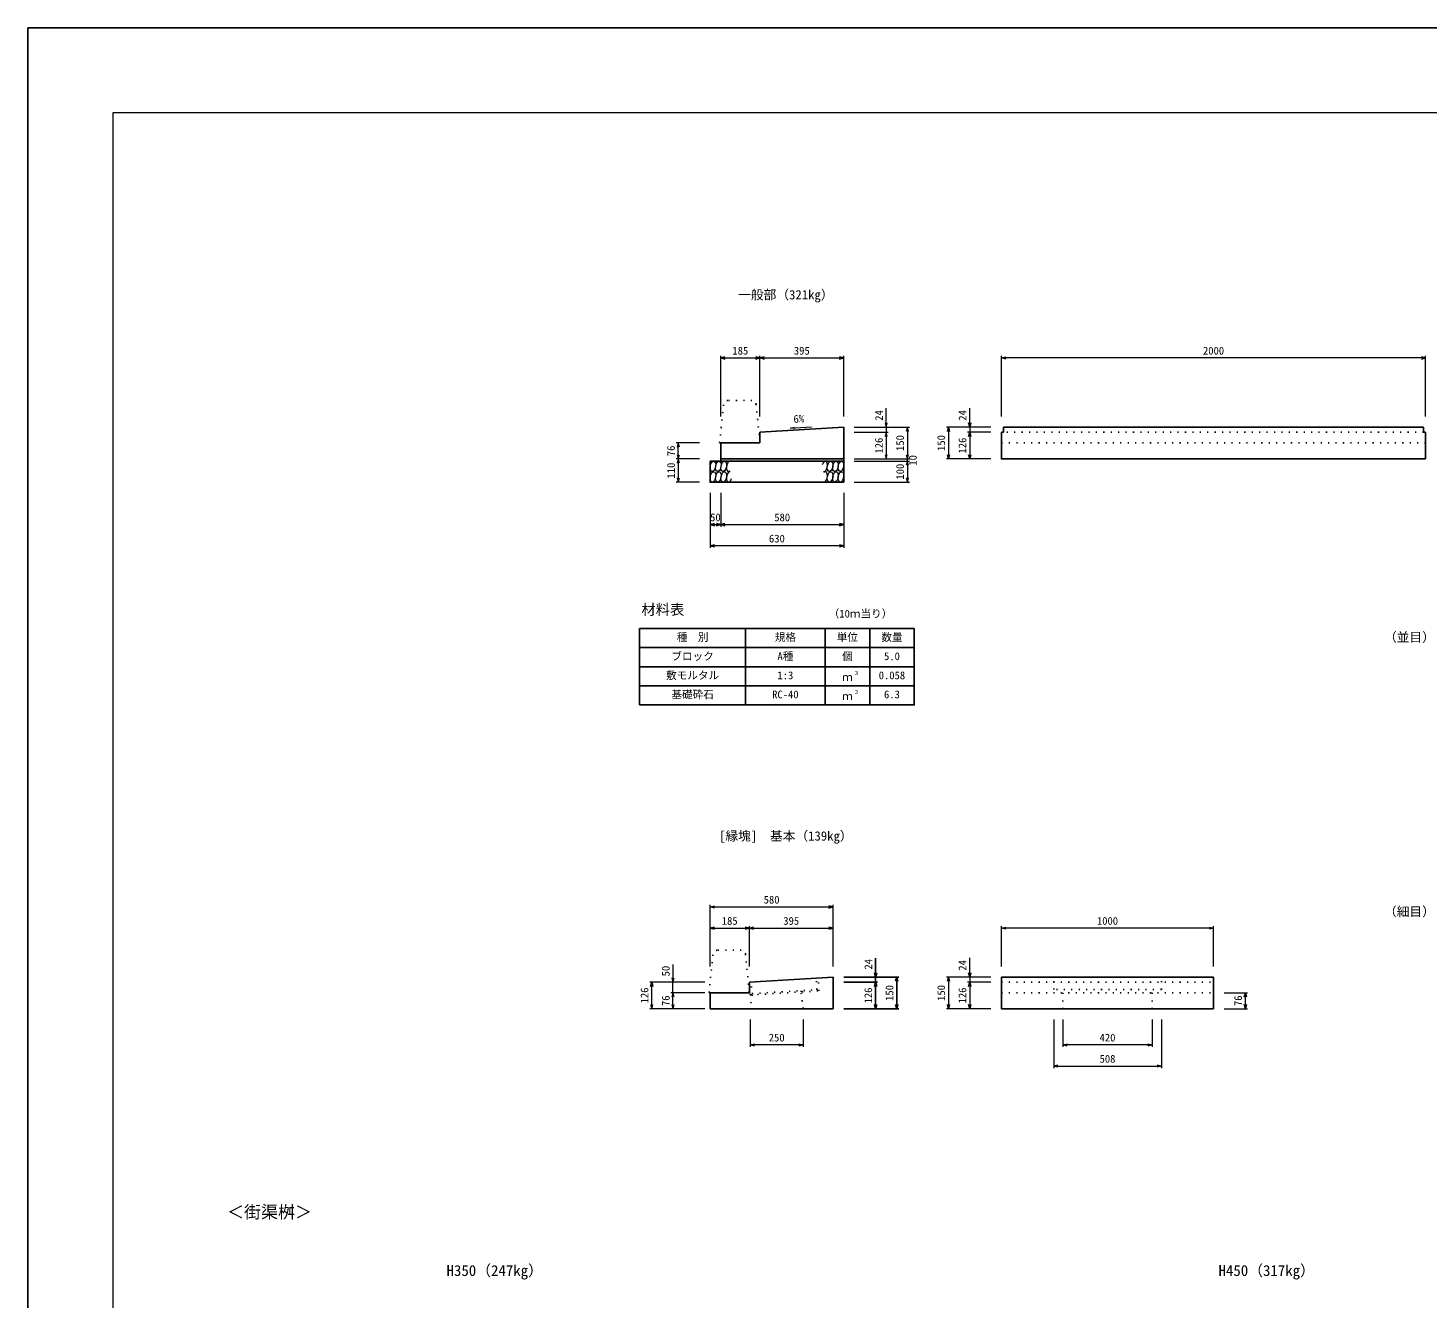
# Model space of a CAD drawing. Units: millimetres, scale not verified. Extents: x -8400 to 8400, y -5940 to 5940.
# Drawn here: x -8400 to -1799, y -49 to 5940 of the extents above; entities that cross this region are included whole.
import ezdxf
from ezdxf.enums import TextEntityAlignment as Align

# ---------------------------------------------------------------- set-up
doc = ezdxf.new("R2010")
doc.units = ezdxf.units.MM
doc.header["$LTSCALE"] = 20
doc.linetypes.add('DOTTED', pattern=[1.75, 0.25, -1.5])
for name, color, linetype, lineweight in [('0-0_DIM', 7, 'Continuous', 25), ('0-1_Defpoints', 5, 'Continuous', 25), ('0-2_HATCH', 6, 'Continuous', 25), ('0-3_HYO', 3, 'Continuous', 25), ('0-4_HYO2', 4, 'Continuous', 25), ('0-5_OUTLINE', 3, 'Continuous', 25), ('0-6_OUTLINE2', 4, 'DOTTED', 25), ('0-7_TXT', 7, 'Continuous', 25), ('0-8_WAKU', 3, 'Continuous', 13)]:
    doc.layers.add(name, color=color, linetype=linetype, lineweight=lineweight)
doc.styles.add('ＭＳ ゴシック', font='')
doc.styles.get('ＭＳ ゴシック').set_extended_font_data('MS Gothic')

msp = doc.modelspace()

# ---------------------------------------------------------------- linework, layer by layer
at = {"layer": '0-0_DIM', "lineweight": 13}
for p, q in [((-5133.74, 4107.92), (-5133.74, 4393.92)), ((-5133.74, 4383.92), (-4948.74, 4383.92)), ((-4948.74, 4107.92), (-4948.74, 4393.92)), ((-4948.74, 4383.92), (-4553.74, 4383.92)), ((-4553.74, 4107.92), (-4553.74, 4393.92)), ((-3809.82, 4107.92), (-3809.82, 4393.92)), ((-1809.82, 4383.92), (-3809.82, 4383.92)), ((-1809.82, 4107.92), (-1809.82, 4393.92)), ((-4353.74, 4057.92), (-4353.74, 4147.92)), ((-3959.82, 4057.92), (-3959.82, 4147.92)), ((-4805.5, 4052.83), (-4705.68, 4058.82)), ((-4503.74, 4057.92), (-4243.74, 4057.92)), ((-4503.74, 4033.92), (-4343.74, 4033.92)), ((-4353.74, 4057.92), (-4353.74, 4033.92)), ((-4353.74, 4033.92), (-4353.74, 3907.92)), ((-4253.74, 4057.92), (-4253.74, 3907.92)), ((-3859.82, 4057.92), (-4069.82, 4057.92)), ((-4059.82, 4057.92), (-4059.82, 3907.92)), ((-3859.82, 4033.92), (-3969.82, 4033.92)), ((-3959.82, 4057.92), (-3959.82, 4033.92)), ((-3959.82, 4033.92), (-3959.82, 3907.92)), ((-5233.74, 3983.92), (-5343.74, 3983.92)), ((-5333.74, 3907.92), (-5333.74, 3983.92)), ((-5233.74, 3907.92), (-5343.74, 3907.92)), ((-5333.74, 3907.92), (-5333.74, 3797.92)), ((-4503.74, 3907.92), (-4243.74, 3907.92)), ((-4503.74, 3897.92), (-4243.74, 3897.92)), ((-4253.74, 3897.92), (-4253.74, 3907.92)), ((-4253.74, 3897.92), (-4253.74, 3797.92)), ((-3859.82, 3907.92), (-4069.82, 3907.92)), ((-5233.74, 3797.92), (-5343.74, 3797.92)), ((-4503.74, 3797.92), (-4243.74, 3797.92)), ((-5183.74, 3747.92), (-5183.74, 3487.92)), ((-5133.74, 3747.92), (-5133.74, 3587.92)), ((-4553.74, 3747.92), (-4553.74, 3487.92)), ((-5183.74, 3597.92), (-5133.74, 3597.92)), ((-5133.74, 3597.92), (-4553.74, 3597.92)), ((-4553.74, 3497.92), (-5183.74, 3497.92)), ((-5183.74, 1514.69), (-5183.74, 1805.03)), ((-5183.74, 1795.03), (-4603.74, 1795.03)), ((-4603.74, 1514.69), (-4603.74, 1805.03)), ((-5183.74, 1695.03), (-4998.74, 1695.03)), ((-4998.74, 1514.69), (-4998.74, 1705.03)), ((-4998.74, 1695.03), (-4603.74, 1695.03)), ((-3809.82, 1514.69), (-3809.82, 1705.03)), ((-2809.82, 1695.03), (-3809.82, 1695.03)), ((-2809.82, 1514.69), (-2809.82, 1705.03)), ((-5358.74, 1524), (-5358.74, 1440.69)), ((-3959.82, 1464.69), (-3959.82, 1554.69)), ((-3859.82, 1464.69), (-4069.82, 1464.69)), ((-4059.82, 1464.69), (-4059.82, 1314.69)), ((-3959.82, 1464.69), (-3959.82, 1440.69)), ((-5208.74, 1440.69), (-5468.74, 1440.69)), ((-5458.74, 1314.69), (-5458.74, 1440.69)), ((-5208.74, 1390.69), (-5368.74, 1390.69)), ((-5358.74, 1390.69), (-5358.74, 1440.69)), ((-5358.74, 1314.69), (-5358.74, 1390.69)), ((-3859.82, 1440.69), (-3969.82, 1440.69)), ((-3959.82, 1440.69), (-3959.82, 1314.69)), ((-2759.82, 1390.69), (-2649.82, 1390.69)), ((-2659.82, 1314.69), (-2659.82, 1390.69)), ((-5208.74, 1314.69), (-5468.74, 1314.69)), ((-4994.76, 1264.69), (-4994.76, 1134.69)), ((-4744.76, 1264.69), (-4744.76, 1134.69)), ((-3859.82, 1314.69), (-4069.82, 1314.69)), ((-3563.82, 1264.69), (-3563.82, 1034.69)), ((-3519.82, 1264.69), (-3519.82, 1134.69)), ((-3099.82, 1264.69), (-3099.82, 1134.69)), ((-3055.82, 1264.69), (-3055.82, 1034.69)), ((-2759.82, 1314.69), (-2649.82, 1314.69)), ((-4744.76, 1144.69), (-4994.76, 1144.69)), ((-3099.82, 1144.69), (-3519.82, 1144.69)), ((-3563.82, 1044.69), (-3055.82, 1044.69))]:
    msp.add_line(p, q, dxfattribs=at)
at = {"layer": '0-0_DIM'}
for p, q in [((-4403.74, 1464.69), (-4403.74, 1553.66)), ((-4553.74, 1464.69), (-4293.74, 1464.69)), ((-4403.74, 1464.69), (-4403.74, 1440.69)), ((-4303.74, 1314.69), (-4303.74, 1464.69)), ((-4553.74, 1440.69), (-4393.74, 1440.69)), ((-4403.74, 1440.69), (-4403.74, 1314.69)), ((-4553.74, 1314.69), (-4293.74, 1314.69))]:
    msp.add_line(p, q, dxfattribs=at)
at = {"layer": '0-0_DIM', "lineweight": 13}
for points in [[(-5113.74, 4389.28), (-5133.74, 4383.92), (-5113.74, 4378.56)], [(-4968.74, 4378.56), (-4948.74, 4383.92), (-4968.74, 4389.28)], [(-4928.74, 4389.28), (-4948.74, 4383.92), (-4928.74, 4378.56)], [(-4573.74, 4378.56), (-4553.74, 4383.92), (-4573.74, 4389.28)], [(-3789.82, 4378.56), (-3809.82, 4383.92), (-3789.82, 4389.28)], [(-1829.82, 4378.56), (-1809.82, 4383.92), (-1829.82, 4389.28)], [(-4785.34, 4050.7), (-4805.5, 4052.83), (-4785.74, 4057.35)], [(-4359.1, 4077.92), (-4353.74, 4057.92), (-4348.38, 4077.92)], [(-4348.38, 4013.92), (-4353.74, 4033.92), (-4359.1, 4013.92)], [(-4248.38, 4037.92), (-4253.74, 4057.92), (-4259.1, 4037.92)], [(-4065.18, 4037.92), (-4059.82, 4057.92), (-4054.46, 4037.92)], [(-3954.46, 4077.92), (-3959.82, 4057.92), (-3965.18, 4077.92)], [(-3965.18, 4013.92), (-3959.82, 4033.92), (-3954.46, 4013.92)], [(-5328.38, 3963.92), (-5333.74, 3983.92), (-5339.1, 3963.92)], [(-5339.1, 3927.92), (-5333.74, 3907.92), (-5328.38, 3927.92)], [(-5328.38, 3887.92), (-5333.74, 3907.92), (-5339.1, 3887.92)], [(-4359.1, 3927.92), (-4353.74, 3907.92), (-4348.38, 3927.92)], [(-4259.1, 3927.92), (-4253.74, 3907.92), (-4248.38, 3927.92)], [(-4248.38, 3877.92), (-4253.74, 3897.92), (-4259.1, 3877.92)], [(-4054.46, 3927.92), (-4059.82, 3907.92), (-4065.18, 3927.92)], [(-3954.46, 3927.92), (-3959.82, 3907.92), (-3965.18, 3927.92)], [(-5339.1, 3817.92), (-5333.74, 3797.92), (-5328.38, 3817.92)], [(-4259.1, 3817.92), (-4253.74, 3797.92), (-4248.38, 3817.92)], [(-5163.74, 3603.27), (-5183.74, 3597.92), (-5163.74, 3592.56)], [(-5153.74, 3592.56), (-5133.74, 3597.92), (-5153.74, 3603.27)], [(-5113.74, 3603.27), (-5133.74, 3597.92), (-5113.74, 3592.56)], [(-4573.74, 3592.56), (-4553.74, 3597.92), (-4573.74, 3603.27)], [(-5163.74, 3503.27), (-5183.74, 3497.92), (-5163.74, 3492.56)], [(-4573.74, 3492.56), (-4553.74, 3497.92), (-4573.74, 3503.27)], [(-5163.74, 1789.67), (-5183.74, 1795.03), (-5163.74, 1800.39)], [(-4623.74, 1789.67), (-4603.74, 1795.03), (-4623.74, 1800.39)], [(-5163.74, 1700.39), (-5183.74, 1695.03), (-5163.74, 1689.67)], [(-5018.74, 1689.67), (-4998.74, 1695.03), (-5018.74, 1700.39)], [(-4978.74, 1700.39), (-4998.74, 1695.03), (-4978.74, 1689.67)], [(-4623.74, 1689.67), (-4603.74, 1695.03), (-4623.74, 1700.39)], [(-3789.82, 1689.67), (-3809.82, 1695.03), (-3789.82, 1700.39)], [(-2829.82, 1700.39), (-2809.82, 1695.03), (-2829.82, 1689.67)], [(-5364.1, 1460.69), (-5358.74, 1440.69), (-5353.38, 1460.69)], [(-4065.18, 1444.69), (-4059.82, 1464.69), (-4054.46, 1444.69)], [(-3954.46, 1484.69), (-3959.82, 1464.69), (-3965.18, 1484.69)], [(-5464.1, 1420.69), (-5458.74, 1440.69), (-5453.38, 1420.69)], [(-5353.38, 1370.69), (-5358.74, 1390.69), (-5364.1, 1370.69)], [(-3965.18, 1420.69), (-3959.82, 1440.69), (-3954.46, 1420.69)], [(-2665.18, 1370.69), (-2659.82, 1390.69), (-2654.46, 1370.69)], [(-5464.1, 1334.69), (-5458.74, 1314.69), (-5453.38, 1334.69)], [(-5364.1, 1334.69), (-5358.74, 1314.69), (-5353.38, 1334.69)], [(-4054.46, 1334.69), (-4059.82, 1314.69), (-4065.18, 1334.69)], [(-3954.46, 1334.69), (-3959.82, 1314.69), (-3965.18, 1334.69)], [(-2654.46, 1334.69), (-2659.82, 1314.69), (-2665.18, 1334.69)], [(-4974.76, 1139.33), (-4994.76, 1144.69), (-4974.76, 1150.05)], [(-4764.76, 1150.05), (-4744.76, 1144.69), (-4764.76, 1139.33)], [(-3499.82, 1139.33), (-3519.82, 1144.69), (-3499.82, 1150.05)], [(-3119.82, 1150.05), (-3099.82, 1144.69), (-3119.82, 1139.33)], [(-3543.82, 1039.33), (-3563.82, 1044.69), (-3543.82, 1050.05)], [(-3075.82, 1050.05), (-3055.82, 1044.69), (-3075.82, 1039.33)]]:
    msp.add_lwpolyline(points, dxfattribs=at)
at = {"layer": '0-0_DIM'}
for points in [[(-4409.1, 1484.69), (-4403.74, 1464.69), (-4398.38, 1484.69)], [(-4298.38, 1444.69), (-4303.74, 1464.69), (-4309.1, 1444.69)], [(-4398.38, 1420.69), (-4403.74, 1440.69), (-4409.1, 1420.69)], [(-4409.1, 1334.69), (-4403.74, 1314.69), (-4398.38, 1334.69)], [(-4309.1, 1334.69), (-4303.74, 1314.69), (-4298.38, 1334.69)]]:
    msp.add_lwpolyline(points, dxfattribs=at)
at = {"layer": '0-1_Defpoints'}
msp.add_lwpolyline([(-8400, -5940), (8400, -5940), (8400, 5940), (-8400, 5940)], close=True, dxfattribs=at)
at = {"layer": '0-2_HATCH', "lineweight": 13}
for centre, major_axis in [((-5170.54, 3872.92), (4.34, 24.62)), ((-5144.96, 3872.92), (4.34, 24.62)), ((-5119.38, 3872.92), (4.34, 24.62)), ((-4618.1, 3872.92), (-4.34, -24.62)), ((-4592.53, 3872.92), (-4.34, -24.62)), ((-4566.95, 3872.92), (-4.34, -24.62)), ((-5170.54, 3822.92), (4.34, 24.62)), ((-5144.96, 3822.92), (4.34, 24.62)), ((-5119.38, 3822.92), (4.34, 24.62)), ((-4618.1, 3822.92), (-4.34, -24.62)), ((-4592.53, 3822.92), (-4.34, -24.62)), ((-4566.95, 3822.92), (-4.34, -24.62))]:
    msp.add_ellipse(centre, major_axis=major_axis, ratio=0.5, dxfattribs=at)
for centre, major_axis, start_param, end_param in [((-4643.68, 3872.92), (-4.34, -24.62), 6.247078, 10.7595812), ((-5093.8, 3822.92), (4.34, 24.62), 6.247078, 10.7595812), ((-5093.8, 3872.92), (4.34, 24.62), 0.65491, 3.7870334), ((-4643.68, 3822.92), (-4.34, -24.62), 0.65491, 3.7870334)]:
    msp.add_ellipse(centre, major_axis=major_axis, ratio=0.5, start_param=start_param, end_param=end_param, dxfattribs=at)
at = {"layer": '0-3_HYO'}
for p, q in [((-5016.24, 3107.92), (-5016.24, 2747.92)), ((-4641.24, 3107.92), (-4641.24, 2747.92)), ((-4431.24, 3107.92), (-4431.24, 2747.92)), ((-5516.24, 3017.92), (-4221.24, 3017.92))]:
    msp.add_line(p, q, dxfattribs=at)
msp.add_lwpolyline([(-5516.24, 2747.92), (-4221.24, 2747.92), (-4221.24, 3107.92), (-5516.24, 3107.92)], close=True, dxfattribs=at)
at = {"layer": '0-4_HYO2'}
for p, q in [((-5516.24, 2927.92), (-4221.24, 2927.92)), ((-5516.24, 2837.92), (-4221.24, 2837.92))]:
    msp.add_line(p, q, dxfattribs=at)
at = {"layer": '0-5_OUTLINE'}
for p, q in [((-4948.74, 4034.22), (-4553.74, 4057.92)), ((-4948.74, 3983.92), (-4948.74, 4034.22)), ((-4553.74, 3797.92), (-4553.74, 4057.92)), ((-3809.82, 4033.92), (-3799.82, 4033.92)), ((-3799.82, 4057.92), (-1819.82, 4057.92)), ((-3799.82, 4057.92), (-3799.82, 4033.92)), ((-1819.82, 4057.92), (-1819.82, 4033.92)), ((-1819.82, 4033.92), (-1809.82, 4033.92)), ((-1809.82, 3907.92), (-1809.82, 4033.92)), ((-4948.74, 3983.92), (-5133.74, 3983.92)), ((-5133.74, 3897.92), (-5133.74, 3983.92)), ((-5183.74, 3897.92), (-4553.74, 3897.92)), ((-4553.74, 3907.92), (-5133.74, 3907.92)), ((-4998.74, 1440.99), (-4603.74, 1464.69)), ((-4603.74, 1314.69), (-4603.74, 1464.69)), ((-3809.82, 1464.69), (-2809.82, 1464.69)), ((-3809.82, 1314.69), (-3809.82, 1464.69)), ((-2809.82, 1314.69), (-2809.82, 1464.69)), ((-4998.74, 1390.69), (-5183.74, 1390.69)), ((-4998.74, 1440.99), (-4998.74, 1390.69)), ((-3809.82, 1314.69), (-2809.82, 1314.69))]:
    msp.add_line(p, q, dxfattribs=at)
for points in [[(-1809.82, 3907.92), (-3809.82, 3907.92), (-3809.82, 4033.92)], [(-5183.74, 3897.92), (-5183.74, 3797.92), (-4553.74, 3797.92)], [(-4603.74, 1314.69), (-5183.74, 1314.69), (-5183.74, 1390.69)]]:
    msp.add_lwpolyline(points, dxfattribs=at)
at = {"layer": '0-6_OUTLINE2'}
for p, q in [((-5138.74, 3983.92), (-5120.54, 4165.91)), ((-4986.84, 4183.92), (-5100.64, 4183.92)), ((-4966.94, 4165.91), (-4948.74, 3983.92)), ((-1819.82, 4033.92), (-3799.82, 4033.92)), ((-5138.74, 3983.92), (-4948.74, 3983.92)), ((-1809.82, 3983.92), (-3809.82, 3983.92)), ((-5036.84, 1590.69), (-5150.64, 1590.69)), ((-5188.74, 1390.69), (-5170.54, 1572.68)), ((-5016.94, 1572.68), (-4998.74, 1390.69)), ((-4679.88, 1405.03), (-4683.17, 1459.93)), ((-4670.53, 1399.58), (-4674.19, 1460.47)), ((-3563.82, 1405.21), (-3563.82, 1464.69)), ((-3055.82, 1405.21), (-3055.82, 1464.69)), ((-5188.74, 1390.69), (-4998.74, 1390.69)), ((-4994.95, 1380.11), (-4998.6, 1441)), ((-4994.95, 1380.11), (-4670.53, 1399.58)), ((-4985.97, 1380.65), (-4989.62, 1441.54)), ((-4986.33, 1386.64), (-4679.88, 1405.03)), ((-4754.76, 1394.52), (-4755.12, 1400.51)), ((-4744.76, 1315.23), (-4754.76, 1394.52)), ((-3809.82, 1440.69), (-2809.82, 1440.69)), ((-3809.82, 1390.69), (-2809.82, 1390.69)), ((-3055.82, 1405.21), (-3563.82, 1405.21)), ((-3519.82, 1314.69), (-3519.82, 1405.21)), ((-3099.82, 1314.69), (-3099.82, 1405.21)), ((-4985.97, 1380.65), (-4994.76, 1315.23))]:
    msp.add_line(p, q, dxfattribs=at)
for centre, start, end in [((-5100.64, 4163.92), 90, 174.28941), ((-4986.84, 4163.92), 5.71059, 90), ((-5150.64, 1570.69), 90, 174.28941), ((-5036.84, 1570.69), 5.71059, 90)]:
    msp.add_arc(centre, 20, start, end, dxfattribs=at)
at = {"layer": '0-8_WAKU'}
msp.add_lwpolyline([(-8000, -5540), (8000, -5540), (8000, 5540), (-8000, 5540)], close=True, dxfattribs=at)

# ---------------------------------------------------------------- texts
at = {"layer": '0-0_DIM', "style": 'ＭＳ ゴシック'}
for s, p in [('185', (-5078.74, 4388.92)), ('395', (-4788.74, 4388.92)), ('2000', (-2859.82, 4388.92)), ('50', (-5183.74, 3602.92)), ('580', (-4881.24, 3602.92)), ('630', (-4906.24, 3502.92)), ('580', (-4931.24, 1800.03)), ('185', (-5128.74, 1700.03)), ('395', (-4838.74, 1700.03)), ('1000', (-3359.82, 1700.03)), ('250', (-4907.26, 1149.69)), ('420', (-3347.32, 1149.69)), ('508', (-3347.32, 1049.69))]:
    msp.add_text(s, height=36.66, dxfattribs=at).set_placement(p, align=Align.BOTTOM_LEFT)
for s, rotation, p in [('6%', 3.434, (-4788.78, 4066.6)), ('24', 90, (-4358.3, 4087.92)), ('24', 90, (-3964.37, 4087.92)), ('76', 90, (-5338.74, 3920.92)), ('126', 90, (-4358.74, 3933.42)), ('150', 90, (-4258.74, 3945.42)), ('150', 90, (-4064.82, 3945.42)), ('126', 90, (-3964.82, 3933.42)), ('10', 90, (-4198.49, 3876.01)), ('110', 90, (-5338.74, 3815.42)), ('100', 90, (-4258.74, 3810.42)), ('24', 90, (-4408.22, 1499.99)), ('24', 90, (-3964.37, 1494.7)), ('50', 90, (-5363.74, 1467.81)), ('126', 90, (-5463.74, 1340.19)), ('126', 90, (-4408.74, 1340.19)), ('150', 90, (-4308.74, 1352.19)), ('150', 90, (-4064.82, 1352.19)), ('126', 90, (-3964.82, 1340.19)), ('76', 90, (-5363.74, 1327.69)), ('76', 90, (-2664.82, 1327.69))]:
    msp.add_text(s, height=36.66, rotation=rotation, dxfattribs=at).set_placement(p, align=Align.BOTTOM_LEFT)
at = {"layer": '0-7_TXT', "style": 'ＭＳ ゴシック'}
for s, height, p in [('一般部（321kg）', 43.99, (-5051.39, 4646.99)), ('材料表', 49.49, (-5507.91, 3157.92)), ('（10ｍ当り）', 36.66, (-4624.58, 3148.75)), ('種\u3000別', 36.66, (-5341.24, 3037.92)), ('規格', 36.66, (-4878.74, 3037.92)), ('単位', 36.66, (-4586.24, 3037.92)), ('数量', 36.66, (-4376.24, 3037.92)), ('（並目）', 43.99, (-2006.24, 3032.55)), ('ブロック', 36.66, (-5366.24, 2947.92)), ('A種', 36.66, (-4866.24, 2947.92)), ('個', 36.66, (-4561.24, 2947.92)), ('5.0', 36.66, (-4363.74, 2947.92)), ('敷モルタル', 36.66, (-5391.24, 2857.92)), ('1:3', 36.66, (-4866.24, 2857.92)), ('３', 18.33, (-4506.63, 2883.22)), ('0.058', 36.66, (-4388.74, 2857.92)), ('ｍ', 36.66, (-4561.24, 2849.58)), ('基礎砕石', 36.66, (-5366.24, 2767.92)), ('RC-40', 36.66, (-4891.24, 2767.92)), ('ｍ', 36.66, (-4561.24, 2759.58)), ('２', 18.33, (-4506.63, 2793.22)), ('6.3', 36.66, (-4363.74, 2767.92)), ('[縁塊]\u3000基本（139kg）', 43.99, (-5141.39, 2094.66)), ('（細目）', 43.99, (-2006.24, 1738.41)), ('＜街渠桝＞', 58.65, (-7461.15, 309.77)), ('H350（247kg）', 51.32, (-6426.16, 39.53)), ('H450（317kg）', 51.32, (-2786.16, 39.53))]:
    msp.add_text(s, height=height, dxfattribs=at).set_placement(p, align=Align.BOTTOM_LEFT)

doc.saveas('drawing.dxf')
